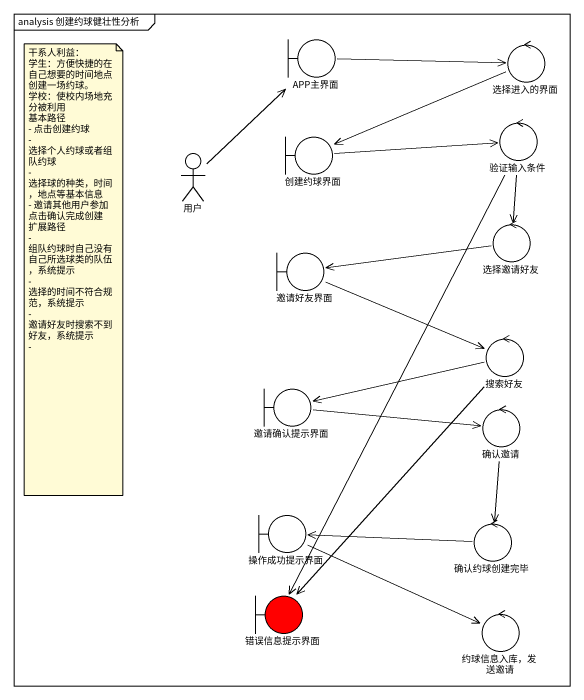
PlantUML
@startuml
mainframe analysis 创建约球健壮性分析
boundary APP主界面
control 选择进入的界面
boundary 创建约球界面
control 验证输入条件
actor 用户
boundary 邀请好友界面
control 选择邀请好友
control 搜索好友
boundary 邀请确认提示界面
control 确认邀请
boundary 操作成功提示界面
control 确认约球创建完毕
boundary 错误信息提示界面 #FF0000
control "约球信息入库，发送邀请" as 约球信息入库_发送邀请
APP主界面 -right-> 选择进入的界面
选择进入的界面 -left-> 创建约球界面
创建约球界面 -right-> 验证输入条件
验证输入条件 --> 选择邀请好友
验证输入条件 --> 错误信息提示界面
用户 -up-> APP主界面
邀请好友界面 -right-> 搜索好友
选择邀请好友 -left-> 邀请好友界面
搜索好友 -left-> 邀请确认提示界面
搜索好友 --> 错误信息提示界面
邀请确认提示界面 -right-> 确认邀请
确认邀请 --> 确认约球创建完毕
操作成功提示界面 -right-> 约球信息入库_发送邀请
确认约球创建完毕 -left-> 操作成功提示界面
note as N1
  干系人利益：
  学生：方便快捷的在自己想要的时间地点创建一场约球。
  学校：使校内场地充分被利用
  基本路径
  - 点击创建约球
  - 选择个人约球或者组队约球
  - 选择球的种类，时间，地点等基本信息
  - 邀请其他用户参加
  点击确认完成创建
  扩展路径
  - 组队约球时自己没有自己所选球类的队伍，系统提示
  - 选择的时间不符合规范，系统提示
  - 邀请好友时搜索不到好友，系统提示
  -
end note
@enduml
